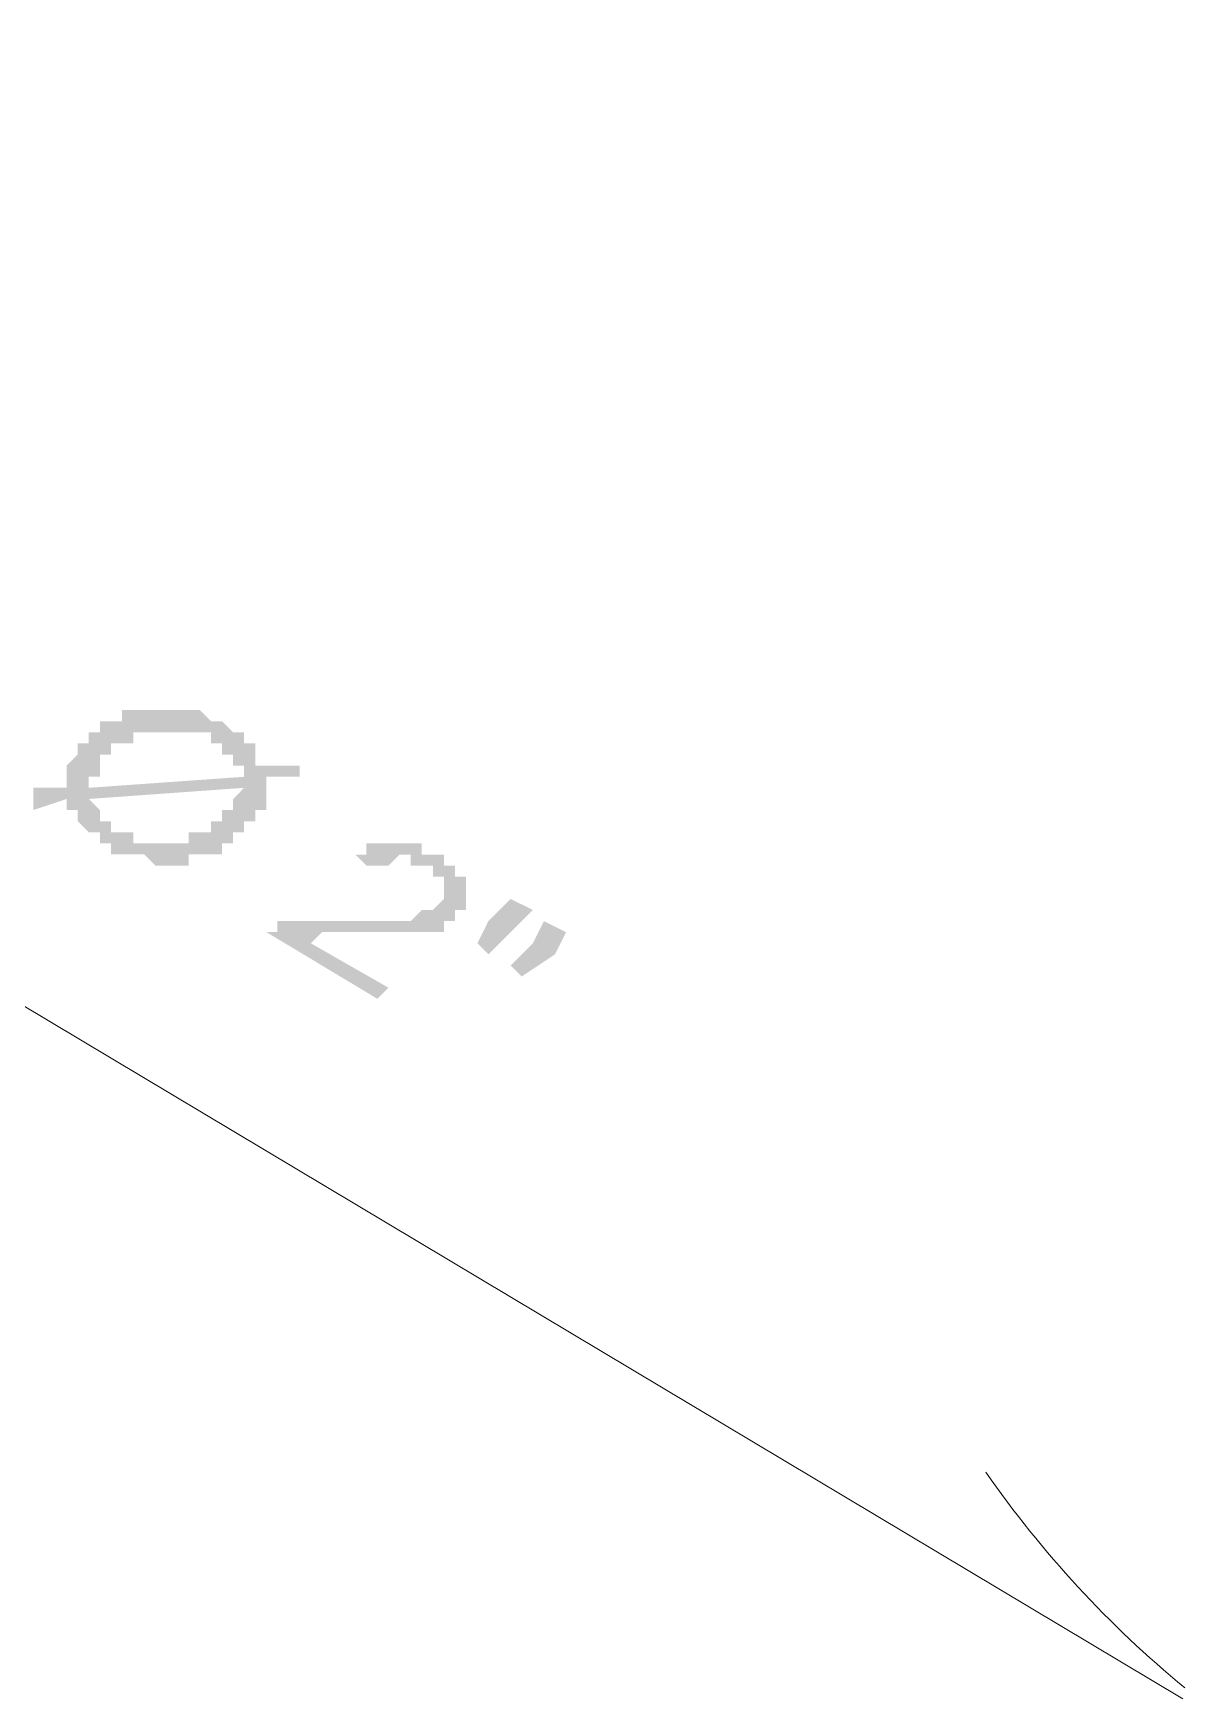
# Model space of a CAD drawing. Header units: metres. Extents: x 0 to 1843, y 1434 to 1492.
# Drawn here: x 1819.5714 to 1819.6591, y 1442.1108 to 1442.2376 of the extents above; entities that cross this region are included whole.
import ezdxf

# ---------------------------------------------------------------- set-up
doc = ezdxf.new("R2010")
doc.units = ezdxf.units.M
doc.header["$LTSCALE"] = 0.005
doc.layers.add("PDF_Tub. de desague 4''", color=7, linetype='Continuous', true_color=0x002595)

msp = doc.modelspace()

# ---------------------------------------------------------------- hatches: boundary and pattern name
at = {"layer": "PDF_Tub. de desague 4''", "lineweight": 9}
h = msp.add_hatch(color=256, dxfattribs=at)
h.paths.add_polyline_path([(1819.58912, 1442.18185), (1819.59166, 1442.18185), (1819.59166, 1442.181), (1819.58912, 1442.181), (1819.58912, 1442.18016), (1819.58912, 1442.18016), (1819.58912, 1442.18016), (1819.58912, 1442.18016), (1819.58912, 1442.17931), (1819.58912, 1442.17931), (1819.58912, 1442.17931), (1819.58912, 1442.17931), (1819.58912, 1442.17931), (1819.58912, 1442.17931), (1819.58912, 1442.17847), (1819.58912, 1442.17847), (1819.58912, 1442.17847), (1819.58828, 1442.17847), (1819.58828, 1442.17847), (1819.58828, 1442.17847), (1819.58828, 1442.17847), (1819.58828, 1442.17762), (1819.58828, 1442.17762), (1819.58828, 1442.17762), (1819.58828, 1442.17762), (1819.58828, 1442.17762), (1819.58828, 1442.17762), (1819.58743, 1442.17762), (1819.58743, 1442.17678), (1819.58743, 1442.17678), (1819.58743, 1442.17678), (1819.58743, 1442.17678), (1819.58743, 1442.17678), (1819.58659, 1442.17678), (1819.58659, 1442.17593), (1819.58659, 1442.17593), (1819.58659, 1442.17593), (1819.58659, 1442.17593), (1819.58659, 1442.17593), (1819.58574, 1442.17593), (1819.58574, 1442.17593), (1819.58574, 1442.17593), (1819.58574, 1442.17593), (1819.58574, 1442.17509), (1819.5849, 1442.17509), (1819.5849, 1442.17509), (1819.5849, 1442.17509), (1819.5849, 1442.17509), (1819.5849, 1442.17509), (1819.58405, 1442.17509), (1819.58405, 1442.17509), (1819.58405, 1442.17509), (1819.58405, 1442.17509), (1819.58405, 1442.17509), (1819.58321, 1442.17509), (1819.58321, 1442.17509), (1819.58321, 1442.17509), (1819.58321, 1442.17424), (1819.58236, 1442.17424), (1819.58236, 1442.17424), (1819.58236, 1442.17424), (1819.58236, 1442.17424), (1819.58236, 1442.17424), (1819.58152, 1442.17424), (1819.58152, 1442.17424), (1819.58152, 1442.17424), (1819.58152, 1442.17424), (1819.58067, 1442.17424), (1819.58067, 1442.17424), (1819.58067, 1442.17424), (1819.58067, 1442.17424), (1819.57983, 1442.17509), (1819.57983, 1442.17509), (1819.57983, 1442.17509), (1819.57983, 1442.17509), (1819.57898, 1442.17509), (1819.57898, 1442.17509), (1819.57898, 1442.17509), (1819.57898, 1442.17509), (1819.57898, 1442.17509), (1819.57813, 1442.17509), (1819.57813, 1442.17509), (1819.57813, 1442.17509), (1819.57813, 1442.17509), (1819.57729, 1442.17509), (1819.57729, 1442.17593), (1819.57729, 1442.17593), (1819.57729, 1442.17593), (1819.57729, 1442.17593), (1819.57644, 1442.17593), (1819.57644, 1442.17593), (1819.57644, 1442.17593), (1819.57644, 1442.17593), (1819.57644, 1442.17678), (1819.5756, 1442.17678), (1819.5756, 1442.17678), (1819.5756, 1442.17678), (1819.5756, 1442.17678), (1819.5756, 1442.17678), (1819.5756, 1442.17678), (1819.57475, 1442.17762), (1819.57475, 1442.17762), (1819.57475, 1442.17762), (1819.57475, 1442.17762), (1819.57475, 1442.17762), (1819.57475, 1442.17762), (1819.57475, 1442.17762), (1819.57475, 1442.17847), (1819.57475, 1442.17847), (1819.57391, 1442.17847), (1819.57391, 1442.17847), (1819.57391, 1442.17847), (1819.57391, 1442.17931), (1819.57391, 1442.17931), (1819.57137, 1442.17847), (1819.57137, 1442.18016), (1819.57391, 1442.18016), (1819.57391, 1442.18016), (1819.57391, 1442.18016), (1819.57391, 1442.181), (1819.57391, 1442.181), (1819.57391, 1442.181), (1819.57391, 1442.181), (1819.57391, 1442.181), (1819.57391, 1442.18185), (1819.57391, 1442.18185), (1819.57391, 1442.18185), (1819.57391, 1442.18185), (1819.57391, 1442.18185), (1819.57391, 1442.18185), (1819.57391, 1442.18185), (1819.57475, 1442.18269), (1819.57475, 1442.18269), (1819.57475, 1442.18269), (1819.57475, 1442.18269), (1819.57475, 1442.18269), (1819.57475, 1442.18269), (1819.57475, 1442.18354), (1819.57475, 1442.18354), (1819.57475, 1442.18354), (1819.5756, 1442.18354), (1819.5756, 1442.18354), (1819.5756, 1442.18354), (1819.5756, 1442.18354), (1819.5756, 1442.18438), (1819.5756, 1442.18438), (1819.5756, 1442.18438), (1819.57644, 1442.18438), (1819.57644, 1442.18438), (1819.57644, 1442.18438), (1819.57644, 1442.18438), (1819.57644, 1442.18523), (1819.57644, 1442.18523), (1819.57729, 1442.18523), (1819.57729, 1442.18523), (1819.57729, 1442.18523), (1819.57729, 1442.18523), (1819.57729, 1442.18523), (1819.57813, 1442.18523), (1819.57813, 1442.18523), (1819.57813, 1442.18523), (1819.57813, 1442.18608), (1819.57813, 1442.18608), (1819.57898, 1442.18608), (1819.57898, 1442.18608), (1819.57898, 1442.18608), (1819.57898, 1442.18608), (1819.57898, 1442.18608), (1819.57983, 1442.18608), (1819.57983, 1442.18608), (1819.57983, 1442.18608), (1819.57983, 1442.18608), (1819.58067, 1442.18608), (1819.58067, 1442.18608), (1819.58067, 1442.18608), (1819.58067, 1442.18608), (1819.58152, 1442.18608), (1819.58152, 1442.18608), (1819.58152, 1442.18608), (1819.58152, 1442.18608), (1819.58236, 1442.18608), (1819.58236, 1442.18608), (1819.58236, 1442.18608), (1819.58236, 1442.18608), (1819.58236, 1442.18608), (1819.58321, 1442.18608), (1819.58321, 1442.18608), (1819.58321, 1442.18608), (1819.58321, 1442.18608), (1819.58405, 1442.18608), (1819.58405, 1442.18608), (1819.58405, 1442.18608), (1819.58405, 1442.18608), (1819.5849, 1442.18523), (1819.5849, 1442.18523), (1819.5849, 1442.18523), (1819.5849, 1442.18523), (1819.5849, 1442.18523), (1819.58574, 1442.18523), (1819.58574, 1442.18523), (1819.58574, 1442.18523), (1819.58574, 1442.18523), (1819.58574, 1442.18523), (1819.58659, 1442.18438), (1819.58659, 1442.18438), (1819.58659, 1442.18438), (1819.58659, 1442.18438), (1819.58659, 1442.18438), (1819.58743, 1442.18438), (1819.58743, 1442.18438), (1819.58743, 1442.18354), (1819.58743, 1442.18354), (1819.58743, 1442.18354), (1819.58743, 1442.18354), (1819.58828, 1442.18354), (1819.58828, 1442.18354), (1819.58828, 1442.18354), (1819.58828, 1442.18269), (1819.58828, 1442.18269), (1819.58828, 1442.18269), (1819.58828, 1442.18269), (1819.58828, 1442.18269), (1819.58828, 1442.18269), (1819.58828, 1442.18185), (1819.58912, 1442.18185), (1819.58912, 1442.18185), (1819.58912, 1442.18185), (1819.58912, 1442.18185)], flags=0)
h.paths.add_polyline_path([(1819.58743, 1442.181), (1819.58743, 1442.18185), (1819.58659, 1442.18185), (1819.58659, 1442.18185), (1819.58659, 1442.18185), (1819.58659, 1442.18269), (1819.58659, 1442.18269), (1819.58659, 1442.18269), (1819.58659, 1442.18269), (1819.58659, 1442.18269), (1819.58659, 1442.18269), (1819.58659, 1442.18269), (1819.58574, 1442.18269), (1819.58574, 1442.18354), (1819.58574, 1442.18354), (1819.58574, 1442.18354), (1819.58574, 1442.18354), (1819.58574, 1442.18354), (1819.5849, 1442.18354), (1819.5849, 1442.18354), (1819.5849, 1442.18354), (1819.5849, 1442.18438), (1819.5849, 1442.18438), (1819.58405, 1442.18438), (1819.58405, 1442.18438), (1819.58405, 1442.18438), (1819.58405, 1442.18438), (1819.58321, 1442.18438), (1819.58321, 1442.18438), (1819.58321, 1442.18438), (1819.58321, 1442.18438), (1819.58321, 1442.18438), (1819.58236, 1442.18438), (1819.58236, 1442.18438), (1819.58236, 1442.18438), (1819.58236, 1442.18438), (1819.58152, 1442.18438), (1819.58152, 1442.18523), (1819.58152, 1442.18438), (1819.58152, 1442.18438), (1819.58152, 1442.18438), (1819.58067, 1442.18438), (1819.58067, 1442.18438), (1819.58067, 1442.18438), (1819.58067, 1442.18438), (1819.58067, 1442.18438), (1819.57983, 1442.18438), (1819.57983, 1442.18438), (1819.57983, 1442.18438), (1819.57983, 1442.18438), (1819.57983, 1442.18438), (1819.57898, 1442.18438), (1819.57898, 1442.18438), (1819.57898, 1442.18438), (1819.57898, 1442.18438), (1819.57898, 1442.18354), (1819.57813, 1442.18354), (1819.57813, 1442.18354), (1819.57813, 1442.18354), (1819.57813, 1442.18354), (1819.57813, 1442.18354), (1819.57729, 1442.18354), (1819.57729, 1442.18354), (1819.57729, 1442.18269), (1819.57729, 1442.18269), (1819.57729, 1442.18269), (1819.57729, 1442.18269), (1819.57729, 1442.18269), (1819.57644, 1442.18269), (1819.57644, 1442.18185), (1819.57644, 1442.18185), (1819.57644, 1442.18185), (1819.57644, 1442.18185), (1819.57644, 1442.18185), (1819.57644, 1442.18185), (1819.57644, 1442.18185), (1819.57644, 1442.18185), (1819.57644, 1442.181), (1819.57644, 1442.181), (1819.5756, 1442.181), (1819.5756, 1442.181), (1819.5756, 1442.181), (1819.5756, 1442.18016), (1819.5756, 1442.18016), (1819.5756, 1442.18016)], flags=0)
h.paths.add_polyline_path([(1819.58743, 1442.18016), (1819.5756, 1442.17931), (1819.5756, 1442.17931), (1819.5756, 1442.17931), (1819.57644, 1442.17847), (1819.57644, 1442.17847), (1819.57644, 1442.17847), (1819.57644, 1442.17847), (1819.57644, 1442.17847), (1819.57644, 1442.17762), (1819.57644, 1442.17762), (1819.57644, 1442.17762), (1819.57644, 1442.17762), (1819.57729, 1442.17762), (1819.57729, 1442.17762), (1819.57729, 1442.17762), (1819.57729, 1442.17762), (1819.57729, 1442.17678), (1819.57729, 1442.17678), (1819.57813, 1442.17678), (1819.57813, 1442.17678), (1819.57813, 1442.17678), (1819.57813, 1442.17678), (1819.57813, 1442.17678), (1819.57898, 1442.17678), (1819.57898, 1442.17678), (1819.57898, 1442.17593), (1819.57898, 1442.17593), (1819.57898, 1442.17593), (1819.57983, 1442.17593), (1819.57983, 1442.17593), (1819.57983, 1442.17593), (1819.57983, 1442.17593), (1819.58067, 1442.17593), (1819.58067, 1442.17593), (1819.58067, 1442.17593), (1819.58067, 1442.17593), (1819.58152, 1442.17593), (1819.58152, 1442.17593), (1819.58152, 1442.17593), (1819.58152, 1442.17593), (1819.58152, 1442.17593), (1819.58236, 1442.17593), (1819.58236, 1442.17593), (1819.58236, 1442.17593), (1819.58236, 1442.17593), (1819.58236, 1442.17593), (1819.58321, 1442.17593), (1819.58321, 1442.17593), (1819.58321, 1442.17593), (1819.58321, 1442.17593), (1819.58321, 1442.17678), (1819.58405, 1442.17678), (1819.58405, 1442.17678), (1819.58405, 1442.17678), (1819.58405, 1442.17678), (1819.58405, 1442.17678), (1819.5849, 1442.17678), (1819.5849, 1442.17678), (1819.5849, 1442.17678), (1819.5849, 1442.17762), (1819.5849, 1442.17762), (1819.58574, 1442.17762), (1819.58574, 1442.17762), (1819.58574, 1442.17762), (1819.58574, 1442.17762), (1819.58574, 1442.17762), (1819.58574, 1442.17847), (1819.58574, 1442.17847), (1819.58574, 1442.17847), (1819.58659, 1442.17847), (1819.58659, 1442.17847), (1819.58659, 1442.17847), (1819.58659, 1442.17847), (1819.58659, 1442.17931), (1819.58659, 1442.17931), (1819.58659, 1442.17931), (1819.58659, 1442.17931), (1819.58659, 1442.17931), (1819.58659, 1442.17931), (1819.58743, 1442.18016), (1819.58743, 1442.18016), (1819.58743, 1442.18016), (1819.58743, 1442.18016), (1819.58743, 1442.18016)], flags=0)
msp.add_hatch(color=256, dxfattribs=at).paths.add_polyline_path([(1819.59842, 1442.16494), (1819.59758, 1442.16409), (1819.58913, 1442.16917), (1819.58913, 1442.16917), (1819.58913, 1442.16917), (1819.58913, 1442.16917), (1819.58997, 1442.16917), (1819.58997, 1442.16917), (1819.58997, 1442.16917), (1819.58997, 1442.16917), (1819.58997, 1442.16917), (1819.58997, 1442.17001), (1819.59082, 1442.17001), (1819.59082, 1442.17001), (1819.59082, 1442.17001), (1819.59082, 1442.17001), (1819.59166, 1442.17001), (1819.59166, 1442.17001), (1819.59166, 1442.17001), (1819.59166, 1442.17001), (1819.59251, 1442.17001), (1819.59251, 1442.17001), (1819.59251, 1442.17001), (1819.59251, 1442.17001), (1819.59251, 1442.17001), (1819.59251, 1442.17001), (1819.59335, 1442.17001), (1819.59335, 1442.17001), (1819.59335, 1442.17001), (1819.59335, 1442.17001), (1819.5942, 1442.17001), (1819.5942, 1442.17001), (1819.5942, 1442.17001), (1819.5942, 1442.17001), (1819.59504, 1442.17001), (1819.59504, 1442.17001), (1819.59504, 1442.17001), (1819.59589, 1442.17001), (1819.59589, 1442.17001), (1819.59589, 1442.17001), (1819.59673, 1442.17001), (1819.59673, 1442.17001), (1819.59673, 1442.17001), (1819.59673, 1442.17001), (1819.59758, 1442.17001), (1819.59758, 1442.17001), (1819.59758, 1442.17001), (1819.59842, 1442.17001), (1819.59842, 1442.17001), (1819.59842, 1442.17001), (1819.59842, 1442.17001), (1819.59927, 1442.17001), (1819.59927, 1442.17001), (1819.59927, 1442.17001), (1819.59927, 1442.17001), (1819.59927, 1442.17001), (1819.60012, 1442.17001), (1819.60012, 1442.17001), (1819.60012, 1442.17001), (1819.60012, 1442.17001), (1819.60012, 1442.17001), (1819.60096, 1442.17086), (1819.60096, 1442.17086), (1819.60096, 1442.17086), (1819.60096, 1442.17086), (1819.60096, 1442.17086), (1819.60181, 1442.17086), (1819.60181, 1442.17086), (1819.60181, 1442.17086), (1819.60181, 1442.17086), (1819.60181, 1442.17086), (1819.60181, 1442.17086), (1819.60265, 1442.1717), (1819.60265, 1442.1717), (1819.60265, 1442.1717), (1819.60265, 1442.1717), (1819.60265, 1442.1717), (1819.60265, 1442.1717), (1819.60265, 1442.17255), (1819.60265, 1442.17255), (1819.60265, 1442.17255), (1819.60265, 1442.17255), (1819.60265, 1442.17255), (1819.60265, 1442.17255), (1819.60265, 1442.17255), (1819.60265, 1442.17339), (1819.60265, 1442.17339), (1819.60181, 1442.17339), (1819.60181, 1442.17339), (1819.60181, 1442.17339), (1819.60181, 1442.17339), (1819.60181, 1442.17424), (1819.60181, 1442.17424), (1819.60096, 1442.17424), (1819.60096, 1442.17424), (1819.60096, 1442.17424), (1819.60096, 1442.17424), (1819.60096, 1442.17424), (1819.60012, 1442.17424), (1819.60012, 1442.17424), (1819.60012, 1442.17424), (1819.60012, 1442.17508), (1819.59927, 1442.17508), (1819.59927, 1442.17508), (1819.59927, 1442.17508), (1819.59927, 1442.17508), (1819.59927, 1442.17508), (1819.59842, 1442.17424), (1819.59842, 1442.17424), (1819.59842, 1442.17424), (1819.59842, 1442.17424), (1819.59842, 1442.17424), (1819.59758, 1442.17424), (1819.59758, 1442.17424), (1819.59758, 1442.17424), (1819.59758, 1442.17424), (1819.59758, 1442.17424), (1819.59673, 1442.17424), (1819.59589, 1442.17508), (1819.59589, 1442.17508), (1819.59589, 1442.17508), (1819.59589, 1442.17508), (1819.59673, 1442.17508), (1819.59673, 1442.17508), (1819.59673, 1442.17508), (1819.59673, 1442.17593), (1819.59673, 1442.17593), (1819.59758, 1442.17593), (1819.59758, 1442.17593), (1819.59758, 1442.17593), (1819.59758, 1442.17593), (1819.59758, 1442.17593), (1819.59842, 1442.17593), (1819.59842, 1442.17593), (1819.59842, 1442.17593), (1819.59842, 1442.17593), (1819.59842, 1442.17593), (1819.59927, 1442.17593), (1819.59927, 1442.17593), (1819.59927, 1442.17593), (1819.59927, 1442.17593), (1819.60012, 1442.17593), (1819.60012, 1442.17593), (1819.60012, 1442.17593), (1819.60012, 1442.17593), (1819.60096, 1442.17593), (1819.60096, 1442.17593), (1819.60096, 1442.17593), (1819.60096, 1442.17593), (1819.60096, 1442.17508), (1819.60181, 1442.17508), (1819.60181, 1442.17508), (1819.60181, 1442.17508), (1819.60181, 1442.17508), (1819.60265, 1442.17508), (1819.60265, 1442.17508), (1819.60265, 1442.17508), (1819.60265, 1442.17424), (1819.60265, 1442.17424), (1819.6035, 1442.17424), (1819.6035, 1442.17424), (1819.6035, 1442.17424), (1819.6035, 1442.17424), (1819.6035, 1442.17424), (1819.6035, 1442.17339), (1819.6035, 1442.17339), (1819.60434, 1442.17339), (1819.60434, 1442.17339), (1819.60434, 1442.17339), (1819.60434, 1442.17339), (1819.60434, 1442.17255), (1819.60434, 1442.17255), (1819.60434, 1442.17255), (1819.60434, 1442.17255), (1819.60434, 1442.17255), (1819.60434, 1442.17255), (1819.60434, 1442.1717), (1819.60434, 1442.1717), (1819.60434, 1442.1717), (1819.60434, 1442.1717), (1819.60434, 1442.1717), (1819.60434, 1442.1717), (1819.60434, 1442.17086), (1819.60434, 1442.17086), (1819.60434, 1442.17086), (1819.60434, 1442.17086), (1819.60434, 1442.17086), (1819.6035, 1442.17086), (1819.6035, 1442.17001), (1819.6035, 1442.17001), (1819.6035, 1442.17001), (1819.6035, 1442.17001), (1819.6035, 1442.17001), (1819.6035, 1442.17001), (1819.6035, 1442.17001), (1819.60265, 1442.17001), (1819.60265, 1442.17001), (1819.60265, 1442.16917), (1819.60265, 1442.16917), (1819.60265, 1442.16917), (1819.60181, 1442.16917), (1819.60181, 1442.16917), (1819.60181, 1442.16917), (1819.60181, 1442.16917), (1819.60181, 1442.16917), (1819.60096, 1442.16917), (1819.60096, 1442.16917), (1819.60096, 1442.16917), (1819.60096, 1442.16917), (1819.60012, 1442.16917), (1819.60012, 1442.16917), (1819.60012, 1442.16917), (1819.60012, 1442.16917), (1819.60012, 1442.16917), (1819.59927, 1442.16917), (1819.59927, 1442.16917), (1819.59927, 1442.16917), (1819.59927, 1442.16917), (1819.59927, 1442.16917), (1819.59842, 1442.16917), (1819.59842, 1442.16917), (1819.59842, 1442.16917), (1819.59758, 1442.16917), (1819.59758, 1442.16917), (1819.59758, 1442.16917), (1819.59758, 1442.16917), (1819.59673, 1442.16917), (1819.59673, 1442.16917), (1819.59673, 1442.16917), (1819.59589, 1442.16917), (1819.59589, 1442.16917), (1819.59589, 1442.16917), (1819.59504, 1442.16917), (1819.59504, 1442.16917), (1819.59504, 1442.16917), (1819.59504, 1442.16917), (1819.5942, 1442.16917), (1819.5942, 1442.16917), (1819.5942, 1442.16917), (1819.5942, 1442.16917), (1819.59335, 1442.16917), (1819.59335, 1442.16917), (1819.59335, 1442.16917), (1819.59335, 1442.16917), (1819.59335, 1442.16917), (1819.59335, 1442.16917), (1819.59251, 1442.16832), (1819.59251, 1442.16832), (1819.59251, 1442.16832), (1819.59251, 1442.16832), (1819.59251, 1442.16832)])
h = msp.add_hatch(color=256, dxfattribs=at)
h.paths.add_polyline_path([(1819.60519, 1442.16832), (1819.60603, 1442.17001), (1819.60772, 1442.1717), (1819.60942, 1442.17086), (1819.60772, 1442.16917), (1819.60603, 1442.16748)], flags=0)
h.paths.add_polyline_path([(1819.60772, 1442.16663), (1819.60942, 1442.16832), (1819.61026, 1442.17001), (1819.61195, 1442.16917), (1819.61111, 1442.16748), (1819.60857, 1442.16579)], flags=0)

# ---------------------------------------------------------------- linework, layer by layer
msp.add_lwpolyline([(1819.44672, 1442.23761), (1819.65892, 1442.1108)], dxfattribs=at)
msp.add_arc((1819.71092, 1442.17464), 0.0816, 214.8164, 230.5457, dxfattribs=at)

doc.saveas('drawing.dxf')
